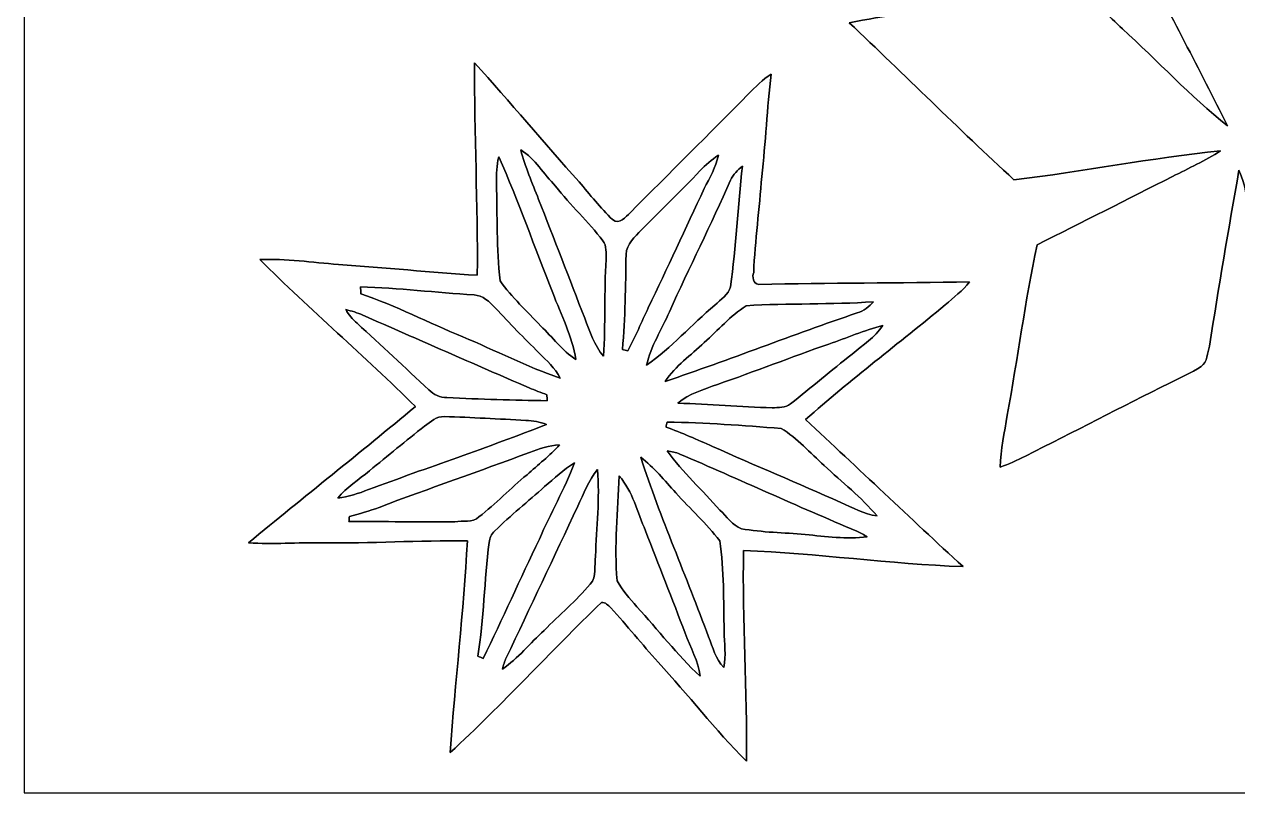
# Model space of a CAD drawing. Header units: centimetres. Extents: x -16.8 to 16.8, y -16.7 to 16.7.
# Drawn here: x -16.77 to 5.5, y -16.67 to -2.57 of the extents above; entities that cross this region are included whole.
import ezdxf

# ---------------------------------------------------------------- set-up
doc = ezdxf.new("R2010")
doc.units = ezdxf.units.CM
doc.header["$MEASUREMENT"] = 0
doc.layers.add('Layer 1', color=7, linetype='Continuous')

msp = doc.modelspace()

# ---------------------------------------------------------------- linework, layer by layer
at = {"layer": 'Layer 1', "color": 7}
for points, knots in [([(-16.77458, 16.66875), (-16.77458, 16.66875), (16.77458, 16.66875), (16.77458, 16.66875), (16.77458, 16.66875), (16.77458, 16.66875), (16.77458, -16.66875), (16.77458, -16.66875), (16.77458, -16.66875), (16.77458, -16.66875), (-16.77458, -16.66875), (-16.77458, -16.66875), (-16.77458, -16.66875), (-16.77458, -16.66875), (-16.77458, 16.66875), (-16.77458, 16.66875), (-16.77458, 16.66875), (-16.77458, 16.66875), (-16.77458, 16.66875), (-16.77458, 16.66875)], [0, 0, 0, 0, 0.16666667, 0.16666667, 0.16666667, 0.16666667, 0.33333333, 0.33333333, 0.33333333, 0.33333333, 0.5, 0.5, 0.5, 0.5, 0.66666667, 0.66666667, 0.66666667, 0.66666667, 1, 1, 1, 1]), ([(5.46417, 2.47791), (5.09693, 1.63266), (4.62209, 0.83855), (4.2231, 0.00811), (4.2231, 0.00811), (4.04918, -0.34431), (3.84104, -0.68016), (3.69076, -1.04387), (3.69076, -1.04387), (3.64878, -1.14335), (3.68265, -1.25906), (3.72569, -1.35326), (3.72569, -1.35326), (4.25662, -2.37772), (4.79425, -3.39937), (5.3146, -4.42948), (5.3146, -4.42948), (4.6228, -3.89043), (4.0319, -3.23674), (3.38173, -2.65007), (3.38173, -2.65007), (3.12914, -2.42111), (2.90407, -2.16041), (2.63278, -1.95263), (2.63278, -1.95263), (2.52589, -1.86161), (2.3749, -1.91382), (2.25425, -1.93181), (2.25425, -1.93181), (0.96238, -2.15336), (-0.34325, -2.29376), (-1.63054, -2.53965), (-1.63054, -2.53965), (-0.61948, -3.49709), (0.3683, -4.47887), (1.39241, -5.42219), (1.39241, -5.42219), (2.6603, -5.2772), (3.91336, -5.01579), (5.18336, -4.89268), (5.18336, -4.89268), (4.90467, -5.07436), (4.59987, -5.20806), (4.30495, -5.35975), (4.30495, -5.35975), (3.47627, -5.78026), (2.64619, -6.19795), (1.8161, -6.61599), (1.8161, -6.61599), (1.59738, -7.64999), (1.46085, -8.69915), (1.26965, -9.73808), (1.26965, -9.73808), (1.22096, -10.05628), (1.14406, -10.37167), (1.13912, -10.69481), (1.13912, -10.69481), (1.29928, -10.63943), (1.45203, -10.56675), (1.60338, -10.49126), (1.60338, -10.49126), (2.48744, -10.04993), (3.36162, -9.58921), (4.24744, -9.15106), (4.24744, -9.15106), (4.44288, -9.05369), (4.64538, -8.96937), (4.82812, -8.84873), (4.82812, -8.84873), (4.9463, -8.76547), (4.94242, -8.59614), (4.98052, -8.47337), (4.98052, -8.47337), (5.15267, -7.39669), (5.32977, -6.32037), (5.52238, -5.24722), (5.52238, -5.24722), (5.65044, -5.51251), (5.66632, -5.81342), (5.72276, -6.09847), (5.72276, -6.09847), (5.842, -6.86082), (5.99581, -7.61718), (6.11293, -8.37988), (6.11293, -8.37988), (6.16021, -8.52417), (6.11893, -8.73619), (6.2671, -8.83038), (6.2671, -8.83038), (6.49534, -8.97396), (6.74582, -9.07838), (6.98429, -9.20432), (6.98429, -9.20432), (7.98266, -9.69363), (8.96761, -10.21151), (9.97162, -10.68846), (9.97162, -10.68846), (9.94974, -10.36779), (9.8873, -10.0524), (9.83686, -9.73561), (9.83686, -9.73561), (9.65129, -8.73725), (9.49254, -7.73395), (9.3091, -6.73523), (9.3091, -6.73523), (9.30169, -6.62376), (9.20538, -6.55955), (9.11578, -6.51298), (9.11578, -6.51298), (8.33402, -6.11505), (7.54168, -5.73722), (6.76169, -5.33576), (6.76169, -5.33576), (6.4897, -5.19712), (6.20219, -5.08106), (5.95877, -4.89303), (5.95877, -4.89303), (7.20937, -5.05531), (8.45256, -5.27262), (9.70562, -5.41584), (9.70562, -5.41584), (10.68776, -4.42595), (11.74186, -3.50873), (12.70811, -2.50261), (12.70811, -2.50261), (12.26644, -2.39818), (11.81312, -2.35797), (11.36579, -2.28671), (11.36579, -2.28671), (10.4715, -2.16006), (9.57827, -2.02706), (8.68362, -1.905), (8.68362, -1.905), (8.50371, -1.84679), (8.376, -1.98014), (8.26276, -2.0888), (8.26276, -2.0888), (8.05039, -2.29976), (7.84366, -2.51636), (7.62247, -2.71815), (7.62247, -2.71815), (7.00581, -3.28471), (6.42832, -3.89431), (5.79543, -4.44253), (5.79543, -4.44253), (5.85294, -4.27814), (5.93937, -4.12679), (6.01733, -3.97157), (6.01733, -3.97157), (6.47524, -3.08716), (6.92573, -2.19886), (7.38893, -1.31727), (7.38893, -1.31727), (7.42033, -1.24354), (7.47712, -1.15782), (7.42033, -1.07915), (7.42033, -1.07915), (7.29474, -0.77964), (7.12964, -0.49953), (6.98359, -0.21061), (6.98359, -0.21061), (6.5024, 0.68792), (6.06002, 1.6069), (5.56366, 2.49661), (5.56366, 2.49661), (5.53861, 2.49202), (5.48887, 2.4825), (5.46417, 2.47791), (5.46417, 2.47791), (5.46417, 2.47791), (5.46417, 2.47791), (5.46417, 2.47791)], [0, 0, 0, 0, 0.02272727, 0.02272727, 0.02272727, 0.02272727, 0.04545455, 0.04545455, 0.04545455, 0.04545455, 0.06818182, 0.06818182, 0.06818182, 0.06818182, 0.09090909, 0.09090909, 0.09090909, 0.09090909, 0.11363636, 0.11363636, 0.11363636, 0.11363636, 0.13636364, 0.13636364, 0.13636364, 0.13636364, 0.15909091, 0.15909091, 0.15909091, 0.15909091, 0.18181818, 0.18181818, 0.18181818, 0.18181818, 0.20454545, 0.20454545, 0.20454545, 0.20454545, 0.22727273, 0.22727273, 0.22727273, 0.22727273, 0.25, 0.25, 0.25, 0.25, 0.27272727, 0.27272727, 0.27272727, 0.27272727, 0.29545455, 0.29545455, 0.29545455, 0.29545455, 0.31818182, 0.31818182, 0.31818182, 0.31818182, 0.34090909, 0.34090909, 0.34090909, 0.34090909, 0.36363636, 0.36363636, 0.36363636, 0.36363636, 0.38636364, 0.38636364, 0.38636364, 0.38636364, 0.40909091, 0.40909091, 0.40909091, 0.40909091, 0.43181818, 0.43181818, 0.43181818, 0.43181818, 0.45454545, 0.45454545, 0.45454545, 0.45454545, 0.47727273, 0.47727273, 0.47727273, 0.47727273, 0.5, 0.5, 0.5, 0.5, 0.52272727, 0.52272727, 0.52272727, 0.52272727, 0.54545455, 0.54545455, 0.54545455, 0.54545455, 0.56818182, 0.56818182, 0.56818182, 0.56818182, 0.59090909, 0.59090909, 0.59090909, 0.59090909, 0.61363636, 0.61363636, 0.61363636, 0.61363636, 0.63636364, 0.63636364, 0.63636364, 0.63636364, 0.65909091, 0.65909091, 0.65909091, 0.65909091, 0.68181818, 0.68181818, 0.68181818, 0.68181818, 0.70454545, 0.70454545, 0.70454545, 0.70454545, 0.72727273, 0.72727273, 0.72727273, 0.72727273, 0.75, 0.75, 0.75, 0.75, 0.77272727, 0.77272727, 0.77272727, 0.77272727, 0.79545455, 0.79545455, 0.79545455, 0.79545455, 0.81818182, 0.81818182, 0.81818182, 0.81818182, 0.84090909, 0.84090909, 0.84090909, 0.84090909, 0.86363636, 0.86363636, 0.86363636, 0.86363636, 0.88636364, 0.88636364, 0.88636364, 0.88636364, 0.90909091, 0.90909091, 0.90909091, 0.90909091, 0.93181818, 0.93181818, 0.93181818, 0.93181818, 0.95454545, 0.95454545, 0.95454545, 0.95454545, 1, 1, 1, 1]), ([(-8.50794, -3.27731), (-8.51888, -4.57588), (-8.44515, -5.87446), (-8.45926, -7.17338), (-8.45926, -7.17338), (-9.31016, -7.12435), (-10.15753, -7.0291), (-11.00808, -6.97724), (-11.00808, -6.97724), (-11.48891, -6.93561), (-11.97046, -6.87035), (-12.45341, -6.88375), (-12.45341, -6.88375), (-11.52349, -7.80662), (-10.52689, -8.65999), (-9.59556, -9.58144), (-9.59556, -9.58144), (-10.60521, -10.42776), (-11.64131, -11.24268), (-12.65802, -12.08052), (-12.65802, -12.08052), (-12.20823, -12.11827), (-11.75703, -12.07206), (-11.30653, -12.0837), (-11.30653, -12.0837), (-10.41753, -12.09816), (-9.52994, -12.03537), (-8.64094, -12.04736), (-8.64094, -12.04736), (-8.70514, -13.34452), (-8.86848, -14.63675), (-8.95562, -15.93321), (-8.95562, -15.93321), (-8.00065, -15.04774), (-7.12011, -14.08395), (-6.18173, -13.18119), (-6.18173, -13.18119), (-6.1087, -13.16743), (-6.05719, -13.23093), (-6.01028, -13.27573), (-6.01028, -13.27573), (-5.71147, -13.6017), (-5.43243, -13.94531), (-5.1375, -14.2748), (-5.1375, -14.2748), (-4.58964, -14.8717), (-4.09293, -15.51446), (-3.51861, -16.08737), (-3.51861, -16.08737), (-3.49779, -14.80009), (-3.60151, -13.51386), (-3.57011, -12.22693), (-3.57011, -12.22693), (-2.22462, -12.2749), (-0.88653, -12.46964), (0.45791, -12.52008), (0.45791, -12.52008), (-0.51294, -11.62791), (-1.46685, -10.71739), (-2.43417, -9.82133), (-2.43417, -9.82133), (-1.60338, -9.09002), (-0.72073, -8.42151), (0.13159, -7.71631), (0.13159, -7.71631), (0.28293, -7.57978), (0.44979, -7.45737), (0.5775, -7.29686), (0.5775, -7.29686), (-0.71367, -7.31555), (-2.00589, -7.31555), (-3.29706, -7.34025), (-3.29706, -7.34025), (-3.39196, -7.33813), (-3.41877, -7.1882), (-3.3849, -7.12505), (-3.3849, -7.12505), (-3.36197, -6.53486), (-3.27836, -5.9496), (-3.23779, -5.36081), (-3.23779, -5.36081), (-3.16618, -4.73569), (-3.14043, -4.10669), (-3.06317, -3.48262), (-3.06317, -3.48262), (-3.22298, -3.58246), (-3.3528, -3.72039), (-3.48544, -3.85233), (-3.48544, -3.85233), (-4.20546, -4.5787), (-4.93113, -5.29978), (-5.65185, -6.02544), (-5.65185, -6.02544), (-5.74111, -6.09882), (-5.84094, -6.25616), (-5.9757, -6.15103), (-5.9757, -6.15103), (-6.20289, -5.94254), (-6.38598, -5.69101), (-6.58989, -5.46065), (-6.58989, -5.46065), (-7.23618, -4.73886), (-7.85742, -3.99486), (-8.50794, -3.27731)], [0, 0, 0, 0, 0.03703704, 0.03703704, 0.03703704, 0.03703704, 0.07407407, 0.07407407, 0.07407407, 0.07407407, 0.11111111, 0.11111111, 0.11111111, 0.11111111, 0.14814815, 0.14814815, 0.14814815, 0.14814815, 0.18518519, 0.18518519, 0.18518519, 0.18518519, 0.22222222, 0.22222222, 0.22222222, 0.22222222, 0.25925926, 0.25925926, 0.25925926, 0.25925926, 0.2962963, 0.2962963, 0.2962963, 0.2962963, 0.33333333, 0.33333333, 0.33333333, 0.33333333, 0.37037037, 0.37037037, 0.37037037, 0.37037037, 0.40740741, 0.40740741, 0.40740741, 0.40740741, 0.44444444, 0.44444444, 0.44444444, 0.44444444, 0.48148148, 0.48148148, 0.48148148, 0.48148148, 0.51851852, 0.51851852, 0.51851852, 0.51851852, 0.55555556, 0.55555556, 0.55555556, 0.55555556, 0.59259259, 0.59259259, 0.59259259, 0.59259259, 0.62962963, 0.62962963, 0.62962963, 0.62962963, 0.66666667, 0.66666667, 0.66666667, 0.66666667, 0.7037037, 0.7037037, 0.7037037, 0.7037037, 0.74074074, 0.74074074, 0.74074074, 0.74074074, 0.77777778, 0.77777778, 0.77777778, 0.77777778, 0.81481481, 0.81481481, 0.81481481, 0.81481481, 0.85185185, 0.85185185, 0.85185185, 0.85185185, 0.88888889, 0.88888889, 0.88888889, 0.88888889, 0.92592593, 0.92592593, 0.92592593, 0.92592593, 1, 1, 1, 1]), ([(-7.66022, -4.87327), (-7.39634, -5.04014), (-7.233, -5.31742), (-7.02239, -5.54108), (-7.02239, -5.54108), (-6.74441, -5.88469), (-6.4262, -6.19372), (-6.15174, -6.53979), (-6.15174, -6.53979), (-6.0773, -6.63716), (-6.10023, -6.76804), (-6.09529, -6.88446), (-6.09529, -6.88446), (-6.13057, -7.47571), (-6.10517, -8.06909), (-6.13974, -8.66034), (-6.13974, -8.66034), (-6.31437, -8.46208), (-6.39233, -8.20455), (-6.48723, -7.9629), (-6.48723, -7.9629), (-6.76875, -7.23512), (-7.04638, -6.50593), (-7.33496, -5.78097), (-7.33496, -5.78097), (-7.44961, -5.48076), (-7.57943, -5.18478), (-7.66022, -4.87327)], [0, 0, 0, 0, 0.125, 0.125, 0.125, 0.125, 0.25, 0.25, 0.25, 0.25, 0.375, 0.375, 0.375, 0.375, 0.5, 0.5, 0.5, 0.5, 0.625, 0.625, 0.625, 0.625, 0.75, 0.75, 0.75, 0.75, 1, 1, 1, 1]), ([(-8.06521, -5.00062), (-7.69726, -5.81766), (-7.40763, -6.66785), (-7.07319, -7.499), (-7.07319, -7.499), (-6.92115, -7.90187), (-6.71689, -8.29134), (-6.64986, -8.72067), (-6.64986, -8.72067), (-6.89822, -8.55416), (-7.07884, -8.30897), (-7.29368, -8.10507), (-7.29368, -8.10507), (-7.54486, -7.83061), (-7.82814, -7.58049), (-8.04192, -7.27569), (-8.04192, -7.27569), (-8.09978, -6.68055), (-8.09696, -6.08154), (-8.10507, -5.48464), (-8.10507, -5.48464), (-8.10578, -5.32236), (-8.10754, -5.15832), (-8.06521, -5.00062)], [0, 0, 0, 0, 0.14285714, 0.14285714, 0.14285714, 0.14285714, 0.28571429, 0.28571429, 0.28571429, 0.28571429, 0.42857143, 0.42857143, 0.42857143, 0.42857143, 0.57142857, 0.57142857, 0.57142857, 0.57142857, 0.71428571, 0.71428571, 0.71428571, 0.71428571, 1, 1, 1, 1]), ([(-4.37233, -5.25815), (-4.27214, -5.14809), (-4.15784, -5.05143), (-4.03119, -4.97276), (-4.03119, -4.97276), (-4.08164, -5.19112), (-4.19171, -5.38692), (-4.29366, -5.58412), (-4.29366, -5.58412), (-4.63621, -6.3119), (-4.96888, -7.04462), (-5.31954, -7.76852), (-5.31954, -7.76852), (-5.45006, -8.02993), (-5.55061, -8.3058), (-5.69736, -8.55909), (-5.69736, -8.55909), (-5.7217, -8.5531), (-5.77074, -8.54075), (-5.79508, -8.53475), (-5.79508, -8.53475), (-5.74181, -7.95443), (-5.73828, -7.37235), (-5.72735, -6.79062), (-5.72735, -6.79062), (-5.71959, -6.60083), (-5.56542, -6.46712), (-5.44442, -6.33871), (-5.44442, -6.33871), (-5.08494, -5.98064), (-4.7184, -5.62928), (-4.37233, -5.25815)], [0, 0, 0, 0, 0.11111111, 0.11111111, 0.11111111, 0.11111111, 0.22222222, 0.22222222, 0.22222222, 0.22222222, 0.33333333, 0.33333333, 0.33333333, 0.33333333, 0.44444444, 0.44444444, 0.44444444, 0.44444444, 0.55555556, 0.55555556, 0.55555556, 0.55555556, 0.66666667, 0.66666667, 0.66666667, 0.66666667, 0.77777778, 0.77777778, 0.77777778, 0.77777778, 1, 1, 1, 1]), ([(-3.81106, -5.42819), (-3.76202, -5.32447), (-3.67806, -5.24369), (-3.59163, -5.17066), (-3.59163, -5.17066), (-3.67594, -5.90726), (-3.70769, -6.64951), (-3.81035, -7.38399), (-3.81035, -7.38399), (-3.84775, -7.53428), (-3.99662, -7.61718), (-4.09751, -7.72125), (-4.09751, -7.72125), (-4.52438, -8.07967), (-4.8962, -8.50371), (-5.3534, -8.82509), (-5.3534, -8.82509), (-5.27085, -8.47584), (-5.07612, -8.16822), (-4.93148, -7.84366), (-4.93148, -7.84366), (-4.56918, -7.03333), (-4.16454, -6.2424), (-3.81106, -5.42819)], [0, 0, 0, 0, 0.14285714, 0.14285714, 0.14285714, 0.14285714, 0.28571429, 0.28571429, 0.28571429, 0.28571429, 0.42857143, 0.42857143, 0.42857143, 0.42857143, 0.57142857, 0.57142857, 0.57142857, 0.57142857, 0.71428571, 0.71428571, 0.71428571, 0.71428571, 1, 1, 1, 1]), ([(-10.60344, -7.38576), (-9.90635, -7.40445), (-9.21385, -7.49229), (-8.51817, -7.53463), (-8.51817, -7.53463), (-8.35484, -7.54133), (-8.23383, -7.6641), (-8.12729, -7.77452), (-8.12729, -7.77452), (-7.868, -8.05568), (-7.59989, -8.32873), (-7.32684, -8.59684), (-7.32684, -8.59684), (-7.18679, -8.74077), (-7.02945, -8.87624), (-6.93949, -9.06004), (-6.93949, -9.06004), (-7.55333, -8.85437), (-8.12906, -8.55027), (-8.72631, -8.30263), (-8.72631, -8.30263), (-9.35179, -8.04616), (-9.95574, -7.73465), (-10.59462, -7.51311), (-10.59462, -7.51311), (-10.59744, -7.47042), (-10.60062, -7.42774), (-10.60344, -7.38576)], [0, 0, 0, 0, 0.125, 0.125, 0.125, 0.125, 0.25, 0.25, 0.25, 0.25, 0.375, 0.375, 0.375, 0.375, 0.5, 0.5, 0.5, 0.5, 0.625, 0.625, 0.625, 0.625, 0.75, 0.75, 0.75, 0.75, 1, 1, 1, 1]), ([(-3.52601, -7.73218), (-2.74708, -7.68456), (-1.96427, -7.71596), (-1.18463, -7.65951), (-1.18463, -7.65951), (-1.26718, -7.74982), (-1.36454, -7.83061), (-1.48449, -7.86483), (-1.48449, -7.86483), (-2.66841, -8.26029), (-3.82693, -8.72913), (-5.01121, -9.12107), (-5.01121, -9.12107), (-4.82141, -8.83779), (-4.53531, -8.64129), (-4.29401, -8.40634), (-4.29401, -8.40634), (-4.03789, -8.18162), (-3.81141, -7.92092), (-3.52601, -7.73218)], [0, 0, 0, 0, 0.16666667, 0.16666667, 0.16666667, 0.16666667, 0.33333333, 0.33333333, 0.33333333, 0.33333333, 0.5, 0.5, 0.5, 0.5, 0.66666667, 0.66666667, 0.66666667, 0.66666667, 1, 1, 1, 1]), ([(-10.87332, -7.80486), (-10.76537, -7.82849), (-10.65953, -7.8613), (-10.55864, -7.90681), (-10.55864, -7.90681), (-9.54334, -8.35307), (-8.52699, -8.79722), (-7.50958, -9.2396), (-7.50958, -9.2396), (-7.40128, -9.28441), (-7.29051, -9.32462), (-7.18044, -9.36625), (-7.18044, -9.36625), (-7.17973, -9.39341), (-7.17868, -9.44809), (-7.17797, -9.47561), (-7.17797, -9.47561), (-7.7911, -9.4682), (-8.40423, -9.44633), (-9.01665, -9.41846), (-9.01665, -9.41846), (-9.14188, -9.41846), (-9.2583, -9.36272), (-9.3472, -9.277), (-9.3472, -9.277), (-9.78711, -8.86989), (-10.21927, -8.45432), (-10.66659, -8.05568), (-10.66659, -8.05568), (-10.74879, -7.98371), (-10.81581, -7.89728), (-10.87332, -7.80486)], [0, 0, 0, 0, 0.11111111, 0.11111111, 0.11111111, 0.11111111, 0.22222222, 0.22222222, 0.22222222, 0.22222222, 0.33333333, 0.33333333, 0.33333333, 0.33333333, 0.44444444, 0.44444444, 0.44444444, 0.44444444, 0.55555556, 0.55555556, 0.55555556, 0.55555556, 0.66666667, 0.66666667, 0.66666667, 0.66666667, 0.77777778, 0.77777778, 0.77777778, 0.77777778, 1, 1, 1, 1]), ([(-2.00519, -8.43668), (-1.67569, -8.32485), (-1.35643, -8.18056), (-1.01706, -8.09837), (-1.01706, -8.09837), (-1.16276, -8.31109), (-1.38254, -8.45432), (-1.57656, -8.61871), (-1.57656, -8.61871), (-1.95933, -8.91716), (-2.32833, -9.2329), (-2.70898, -9.53382), (-2.70898, -9.53382), (-2.80317, -9.61108), (-2.93088, -9.60049), (-3.04588, -9.60508), (-3.04588, -9.60508), (-3.62303, -9.58991), (-4.19841, -9.53558), (-4.77591, -9.52041), (-4.77591, -9.52041), (-4.57235, -9.34014), (-4.2993, -9.27206), (-4.05201, -9.1754), (-4.05201, -9.1754), (-3.36515, -8.94256), (-2.69134, -8.67269), (-2.00519, -8.43668)], [0, 0, 0, 0, 0.125, 0.125, 0.125, 0.125, 0.25, 0.25, 0.25, 0.25, 0.375, 0.375, 0.375, 0.375, 0.5, 0.5, 0.5, 0.5, 0.625, 0.625, 0.625, 0.625, 0.75, 0.75, 0.75, 0.75, 1, 1, 1, 1]), ([(-9.42587, -9.94163), (-9.31545, -9.8679), (-9.20538, -9.75783), (-9.06216, -9.7663), (-9.06216, -9.7663), (-8.56368, -9.78323), (-8.06556, -9.80863), (-7.56744, -9.83721), (-7.56744, -9.83721), (-7.43726, -9.83897), (-7.3085, -9.86684), (-7.18608, -9.91059), (-7.18608, -9.91059), (-8.26523, -10.33533), (-9.36801, -10.70081), (-10.45528, -11.10615), (-10.45528, -11.10615), (-10.63872, -11.17529), (-10.82428, -11.24162), (-11.02043, -11.26384), (-11.02043, -11.26384), (-10.85497, -11.06593), (-10.63696, -10.92341), (-10.43869, -10.76149), (-10.43869, -10.76149), (-10.10214, -10.48702), (-9.76736, -10.21009), (-9.42587, -9.94163)], [0, 0, 0, 0, 0.125, 0.125, 0.125, 0.125, 0.25, 0.25, 0.25, 0.25, 0.375, 0.375, 0.375, 0.375, 0.5, 0.5, 0.5, 0.5, 0.625, 0.625, 0.625, 0.625, 0.75, 0.75, 0.75, 0.75, 1, 1, 1, 1]), ([(-4.97487, -9.86825), (-4.27602, -9.8746), (-3.57823, -9.93387), (-2.88149, -9.98291), (-2.88149, -9.98291), (-2.58339, -10.16564), (-2.35232, -10.43481), (-2.09021, -10.66271), (-2.09021, -10.66271), (-1.76812, -10.97245), (-1.40899, -11.2455), (-1.12113, -11.58981), (-1.12113, -11.58981), (-1.35961, -11.55559), (-1.56951, -11.43706), (-1.78611, -11.34181), (-1.78611, -11.34181), (-2.56928, -10.99608), (-3.35774, -10.66236), (-4.13985, -10.31416), (-4.13985, -10.31416), (-4.42278, -10.19246), (-4.70288, -10.06299), (-4.99357, -9.96033), (-4.99357, -9.96033), (-4.98898, -9.9374), (-4.97946, -9.89118), (-4.97487, -9.86825)], [0, 0, 0, 0, 0.125, 0.125, 0.125, 0.125, 0.25, 0.25, 0.25, 0.25, 0.375, 0.375, 0.375, 0.375, 0.5, 0.5, 0.5, 0.5, 0.625, 0.625, 0.625, 0.625, 0.75, 0.75, 0.75, 0.75, 1, 1, 1, 1]), ([(-7.50147, -10.42353), (-7.32402, -10.35403), (-7.13952, -10.30429), (-6.94972, -10.28241), (-6.94972, -10.28241), (-7.12682, -10.48808), (-7.3466, -10.65071), (-7.54556, -10.83381), (-7.54556, -10.83381), (-7.84648, -11.08393), (-8.12024, -11.36579), (-8.42786, -11.60815), (-8.42786, -11.60815), (-8.54393, -11.72774), (-8.72596, -11.67095), (-8.8713, -11.69564), (-8.8713, -11.69564), (-9.519, -11.7027), (-10.16706, -11.69141), (-10.81476, -11.69282), (-10.81476, -11.69282), (-10.81299, -11.66954), (-10.80911, -11.62367), (-10.80735, -11.60039), (-10.80735, -11.60039), (-10.6232, -11.55136), (-10.4394, -11.50091), (-10.2616, -11.43212), (-10.2616, -11.43212), (-9.34614, -11.08357), (-8.41657, -10.77277), (-7.50147, -10.42353)], [0, 0, 0, 0, 0.11111111, 0.11111111, 0.11111111, 0.11111111, 0.22222222, 0.22222222, 0.22222222, 0.22222222, 0.33333333, 0.33333333, 0.33333333, 0.33333333, 0.44444444, 0.44444444, 0.44444444, 0.44444444, 0.55555556, 0.55555556, 0.55555556, 0.55555556, 0.66666667, 0.66666667, 0.66666667, 0.66666667, 0.77777778, 0.77777778, 0.77777778, 0.77777778, 1, 1, 1, 1]), ([(-4.9717, -10.39707), (-4.89303, -10.40906), (-4.81365, -10.42353), (-4.73922, -10.45422), (-4.73922, -10.45422), (-3.65513, -10.91988), (-2.58304, -11.41342), (-1.49437, -11.8678), (-1.49437, -11.8678), (-1.42699, -11.89849), (-1.36278, -11.93588), (-1.29928, -11.97504), (-1.29928, -11.97504), (-1.68063, -12.0202), (-2.06128, -11.96728), (-2.44052, -11.9313), (-2.44052, -11.9313), (-2.83069, -11.8939), (-3.22509, -11.89426), (-3.61139, -11.8237), (-3.61139, -11.8237), (-3.77684, -11.76161), (-3.88303, -11.60321), (-4.00438, -11.48256), (-4.00438, -11.48256), (-4.32576, -11.12026), (-4.68806, -10.79112), (-4.9717, -10.39707)], [0, 0, 0, 0, 0.125, 0.125, 0.125, 0.125, 0.25, 0.25, 0.25, 0.25, 0.375, 0.375, 0.375, 0.375, 0.5, 0.5, 0.5, 0.5, 0.625, 0.625, 0.625, 0.625, 0.75, 0.75, 0.75, 0.75, 1, 1, 1, 1]), ([(-7.22242, -11.05147), (-7.04568, -10.90119), (-6.8774, -10.7375), (-6.67703, -10.61791), (-6.67703, -10.61791), (-6.85377, -11.0998), (-7.11941, -11.54359), (-7.31908, -12.01596), (-7.31908, -12.01596), (-7.66833, -12.74269), (-7.99641, -13.47929), (-8.35025, -14.20389), (-8.35025, -14.20389), (-8.38412, -14.18978), (-8.41798, -14.17637), (-8.45185, -14.16332), (-8.45185, -14.16332), (-8.33191, -13.47364), (-8.33508, -12.77126), (-8.24018, -12.07876), (-8.24018, -12.07876), (-8.23101, -11.99903), (-8.20103, -11.91754), (-8.13717, -11.86568), (-8.13717, -11.86568), (-7.84684, -11.57817), (-7.52651, -11.32381), (-7.22242, -11.05147)], [0, 0, 0, 0, 0.125, 0.125, 0.125, 0.125, 0.25, 0.25, 0.25, 0.25, 0.375, 0.375, 0.375, 0.375, 0.5, 0.5, 0.5, 0.5, 0.625, 0.625, 0.625, 0.625, 0.75, 0.75, 0.75, 0.75, 1, 1, 1, 1]), ([(-5.45994, -10.51384), (-5.21406, -10.69904), (-5.02214, -10.9407), (-4.81471, -11.16542), (-4.81471, -11.16542), (-4.55083, -11.46246), (-4.25274, -11.73162), (-4.00756, -12.04454), (-4.00756, -12.04454), (-3.92324, -12.59099), (-3.94441, -13.15226), (-3.92571, -13.70577), (-3.92571, -13.70577), (-3.93241, -13.92661), (-3.88303, -14.15239), (-3.93629, -14.3704), (-3.93629, -14.3704), (-4.0834, -14.21589), (-4.13914, -14.00316), (-4.21428, -13.81019), (-4.21428, -13.81019), (-4.61574, -12.70635), (-5.09693, -11.63073), (-5.45994, -10.51384)], [0, 0, 0, 0, 0.14285714, 0.14285714, 0.14285714, 0.14285714, 0.28571429, 0.28571429, 0.28571429, 0.28571429, 0.42857143, 0.42857143, 0.42857143, 0.42857143, 0.57142857, 0.57142857, 0.57142857, 0.57142857, 0.71428571, 0.71428571, 0.71428571, 0.71428571, 1, 1, 1, 1]), ([(-6.61564, -11.4113), (-6.50699, -11.182), (-6.41526, -10.93964), (-6.25334, -10.74067), (-6.25334, -10.74067), (-6.20748, -11.2709), (-6.27027, -11.80006), (-6.28862, -12.32994), (-6.28862, -12.32994), (-6.31649, -12.49715), (-6.26004, -12.70282), (-6.38457, -12.84323), (-6.38457, -12.84323), (-6.64386, -13.14662), (-6.95113, -13.40485), (-7.23053, -13.68919), (-7.23053, -13.68919), (-7.48912, -13.92379), (-7.70573, -14.20495), (-7.99853, -14.40004), (-7.99853, -14.40004), (-7.97842, -14.32983), (-7.95831, -14.26034), (-7.92868, -14.19401), (-7.92868, -14.19401), (-7.48736, -13.26832), (-7.04956, -12.34087), (-6.61564, -11.4113)], [0, 0, 0, 0, 0.125, 0.125, 0.125, 0.125, 0.25, 0.25, 0.25, 0.25, 0.375, 0.375, 0.375, 0.375, 0.5, 0.5, 0.5, 0.5, 0.625, 0.625, 0.625, 0.625, 0.75, 0.75, 0.75, 0.75, 1, 1, 1, 1]), ([(-5.85223, -10.85638), (-5.60881, -11.14672), (-5.51251, -11.5189), (-5.37245, -11.86215), (-5.37245, -11.86215), (-5.12868, -12.48904), (-4.8835, -13.11522), (-4.64079, -13.74246), (-4.64079, -13.74246), (-4.54801, -14.00316), (-4.39984, -14.25152), (-4.3688, -14.53127), (-4.3688, -14.53127), (-4.79037, -14.13827), (-5.14174, -13.67966), (-5.53014, -13.25562), (-5.53014, -13.25562), (-5.66208, -13.10569), (-5.79508, -12.954), (-5.89421, -12.77937), (-5.89421, -12.77937), (-5.94395, -12.13873), (-5.8868, -11.49632), (-5.85223, -10.85638)], [0, 0, 0, 0, 0.14285714, 0.14285714, 0.14285714, 0.14285714, 0.28571429, 0.28571429, 0.28571429, 0.28571429, 0.42857143, 0.42857143, 0.42857143, 0.42857143, 0.57142857, 0.57142857, 0.57142857, 0.57142857, 0.71428571, 0.71428571, 0.71428571, 0.71428571, 1, 1, 1, 1])]:
    msp.add_open_spline(points, degree=3, knots=knots, dxfattribs=at)
at = {"layer": 'Layer 1', "color": 251}
for points, knots in [([(5.46417, 2.47791), (5.48887, 2.4825), (5.53861, 2.49202), (5.56366, 2.49661), (5.56366, 2.49661), (6.06002, 1.6069), (6.5024, 0.68792), (6.98359, -0.21061), (6.98359, -0.21061), (7.12964, -0.49953), (7.29474, -0.77964), (7.42033, -1.07915), (7.42033, -1.07915), (7.47712, -1.15782), (7.42033, -1.24354), (7.38893, -1.31727), (7.38893, -1.31727), (6.92573, -2.19886), (6.47524, -3.08716), (6.01733, -3.97157), (6.01733, -3.97157), (5.93937, -4.12679), (5.85294, -4.27814), (5.79543, -4.44253), (5.79543, -4.44253), (6.42832, -3.89431), (7.00581, -3.28471), (7.62247, -2.71815), (7.62247, -2.71815), (7.84366, -2.51636), (8.05039, -2.29976), (8.26276, -2.0888), (8.26276, -2.0888), (8.376, -1.98014), (8.50371, -1.84679), (8.68362, -1.905), (8.68362, -1.905), (9.57827, -2.02706), (10.4715, -2.16006), (11.36579, -2.28671), (11.36579, -2.28671), (11.81312, -2.35797), (12.26644, -2.39818), (12.70811, -2.50261), (12.70811, -2.50261), (11.74186, -3.50873), (10.68776, -4.42595), (9.70562, -5.41584), (9.70562, -5.41584), (8.45256, -5.27262), (7.20937, -5.05531), (5.95877, -4.89303), (5.95877, -4.89303), (6.20219, -5.08106), (6.4897, -5.19712), (6.76169, -5.33576), (6.76169, -5.33576), (7.54168, -5.73722), (8.33402, -6.11505), (9.11578, -6.51298), (9.11578, -6.51298), (9.20538, -6.55955), (9.30169, -6.62376), (9.3091, -6.73523), (9.3091, -6.73523), (9.49254, -7.73395), (9.65129, -8.73725), (9.83686, -9.73561), (9.83686, -9.73561), (9.8873, -10.0524), (9.94974, -10.36779), (9.97162, -10.68846), (9.97162, -10.68846), (8.96761, -10.21151), (7.98266, -9.69363), (6.98429, -9.20432), (6.98429, -9.20432), (6.74582, -9.07838), (6.49534, -8.97396), (6.2671, -8.83038), (6.2671, -8.83038), (6.11893, -8.73619), (6.16021, -8.52417), (6.11293, -8.37988), (6.11293, -8.37988), (5.99581, -7.61718), (5.842, -6.86082), (5.72276, -6.09847), (5.72276, -6.09847), (5.66632, -5.81342), (5.65044, -5.51251), (5.52238, -5.24722), (5.52238, -5.24722), (5.32977, -6.32037), (5.15267, -7.39669), (4.98052, -8.47337), (4.98052, -8.47337), (4.94242, -8.59614), (4.9463, -8.76547), (4.82812, -8.84873), (4.82812, -8.84873), (4.64538, -8.96937), (4.44288, -9.05369), (4.24744, -9.15106), (4.24744, -9.15106), (3.36162, -9.58921), (2.48744, -10.04993), (1.60338, -10.49126), (1.60338, -10.49126), (1.45203, -10.56675), (1.29928, -10.63943), (1.13912, -10.69481), (1.13912, -10.69481), (1.14406, -10.37167), (1.22096, -10.05628), (1.26965, -9.73808), (1.26965, -9.73808), (1.46085, -8.69915), (1.59738, -7.64999), (1.8161, -6.61599), (1.8161, -6.61599), (2.64619, -6.19795), (3.47627, -5.78026), (4.30495, -5.35975), (4.30495, -5.35975), (4.59987, -5.20806), (4.90467, -5.07436), (5.18336, -4.89268), (5.18336, -4.89268), (3.91336, -5.01579), (2.6603, -5.2772), (1.39241, -5.42219), (1.39241, -5.42219), (0.3683, -4.47887), (-0.61948, -3.49709), (-1.63054, -2.53965), (-1.63054, -2.53965), (-0.34325, -2.29376), (0.96238, -2.15336), (2.25425, -1.93181), (2.25425, -1.93181), (2.3749, -1.91382), (2.52589, -1.86161), (2.63278, -1.95263), (2.63278, -1.95263), (2.90407, -2.16041), (3.12914, -2.42111), (3.38173, -2.65007), (3.38173, -2.65007), (4.0319, -3.23674), (4.6228, -3.89043), (5.3146, -4.42948), (5.3146, -4.42948), (4.79425, -3.39937), (4.25662, -2.37772), (3.72569, -1.35326), (3.72569, -1.35326), (3.68265, -1.25906), (3.64878, -1.14335), (3.69076, -1.04387), (3.69076, -1.04387), (3.84104, -0.68016), (4.04918, -0.34431), (4.2231, 0.00811), (4.2231, 0.00811), (4.62209, 0.83855), (5.09693, 1.63266), (5.46417, 2.47791)], [0, 0, 0, 0, 0.02325581, 0.02325581, 0.02325581, 0.02325581, 0.04651163, 0.04651163, 0.04651163, 0.04651163, 0.06976744, 0.06976744, 0.06976744, 0.06976744, 0.09302326, 0.09302326, 0.09302326, 0.09302326, 0.11627907, 0.11627907, 0.11627907, 0.11627907, 0.13953488, 0.13953488, 0.13953488, 0.13953488, 0.1627907, 0.1627907, 0.1627907, 0.1627907, 0.18604651, 0.18604651, 0.18604651, 0.18604651, 0.20930233, 0.20930233, 0.20930233, 0.20930233, 0.23255814, 0.23255814, 0.23255814, 0.23255814, 0.25581395, 0.25581395, 0.25581395, 0.25581395, 0.27906977, 0.27906977, 0.27906977, 0.27906977, 0.30232558, 0.30232558, 0.30232558, 0.30232558, 0.3255814, 0.3255814, 0.3255814, 0.3255814, 0.34883721, 0.34883721, 0.34883721, 0.34883721, 0.37209302, 0.37209302, 0.37209302, 0.37209302, 0.39534884, 0.39534884, 0.39534884, 0.39534884, 0.41860465, 0.41860465, 0.41860465, 0.41860465, 0.44186047, 0.44186047, 0.44186047, 0.44186047, 0.46511628, 0.46511628, 0.46511628, 0.46511628, 0.48837209, 0.48837209, 0.48837209, 0.48837209, 0.51162791, 0.51162791, 0.51162791, 0.51162791, 0.53488372, 0.53488372, 0.53488372, 0.53488372, 0.55813953, 0.55813953, 0.55813953, 0.55813953, 0.58139535, 0.58139535, 0.58139535, 0.58139535, 0.60465116, 0.60465116, 0.60465116, 0.60465116, 0.62790698, 0.62790698, 0.62790698, 0.62790698, 0.65116279, 0.65116279, 0.65116279, 0.65116279, 0.6744186, 0.6744186, 0.6744186, 0.6744186, 0.69767442, 0.69767442, 0.69767442, 0.69767442, 0.72093023, 0.72093023, 0.72093023, 0.72093023, 0.74418605, 0.74418605, 0.74418605, 0.74418605, 0.76744186, 0.76744186, 0.76744186, 0.76744186, 0.79069767, 0.79069767, 0.79069767, 0.79069767, 0.81395349, 0.81395349, 0.81395349, 0.81395349, 0.8372093, 0.8372093, 0.8372093, 0.8372093, 0.86046512, 0.86046512, 0.86046512, 0.86046512, 0.88372093, 0.88372093, 0.88372093, 0.88372093, 0.90697674, 0.90697674, 0.90697674, 0.90697674, 0.93023256, 0.93023256, 0.93023256, 0.93023256, 0.95348837, 0.95348837, 0.95348837, 0.95348837, 1, 1, 1, 1]), ([(-8.50794, -3.27731), (-7.85742, -3.99486), (-7.23618, -4.73886), (-6.58989, -5.46065), (-6.58989, -5.46065), (-6.38598, -5.69101), (-6.20289, -5.94254), (-5.9757, -6.15103), (-5.9757, -6.15103), (-5.84094, -6.25616), (-5.74111, -6.09882), (-5.65185, -6.02544), (-5.65185, -6.02544), (-4.93113, -5.29978), (-4.20546, -4.5787), (-3.48544, -3.85233), (-3.48544, -3.85233), (-3.3528, -3.72039), (-3.22298, -3.58246), (-3.06317, -3.48262), (-3.06317, -3.48262), (-3.14043, -4.10669), (-3.16618, -4.73569), (-3.23779, -5.36081), (-3.23779, -5.36081), (-3.27836, -5.9496), (-3.36197, -6.53486), (-3.3849, -7.12505), (-3.3849, -7.12505), (-3.41877, -7.1882), (-3.39196, -7.33813), (-3.29706, -7.34025), (-3.29706, -7.34025), (-2.00589, -7.31555), (-0.71367, -7.31555), (0.5775, -7.29686), (0.5775, -7.29686), (0.44979, -7.45737), (0.28293, -7.57978), (0.13159, -7.71631), (0.13159, -7.71631), (-0.72073, -8.42151), (-1.60338, -9.09002), (-2.43417, -9.82133), (-2.43417, -9.82133), (-1.46685, -10.71739), (-0.51294, -11.62791), (0.45791, -12.52008), (0.45791, -12.52008), (-0.88653, -12.46964), (-2.22462, -12.2749), (-3.57011, -12.22693), (-3.57011, -12.22693), (-3.60151, -13.51386), (-3.49779, -14.80009), (-3.51861, -16.08737), (-3.51861, -16.08737), (-4.09293, -15.51446), (-4.58964, -14.8717), (-5.1375, -14.2748), (-5.1375, -14.2748), (-5.43243, -13.94531), (-5.71147, -13.6017), (-6.01028, -13.27573), (-6.01028, -13.27573), (-6.05719, -13.23093), (-6.1087, -13.16743), (-6.18173, -13.18119), (-6.18173, -13.18119), (-7.12011, -14.08395), (-8.00065, -15.04774), (-8.95562, -15.93321), (-8.95562, -15.93321), (-8.86848, -14.63675), (-8.70514, -13.34452), (-8.64094, -12.04736), (-8.64094, -12.04736), (-9.52994, -12.03537), (-10.41753, -12.09816), (-11.30653, -12.0837), (-11.30653, -12.0837), (-11.75703, -12.07206), (-12.20823, -12.11827), (-12.65802, -12.08052), (-12.65802, -12.08052), (-11.64131, -11.24268), (-10.60521, -10.42776), (-9.59556, -9.58144), (-9.59556, -9.58144), (-10.52689, -8.65999), (-11.52349, -7.80662), (-12.45341, -6.88375), (-12.45341, -6.88375), (-11.97046, -6.87035), (-11.48891, -6.93561), (-11.00808, -6.97724), (-11.00808, -6.97724), (-10.15753, -7.0291), (-9.31016, -7.12435), (-8.45926, -7.17338), (-8.45926, -7.17338), (-8.44515, -5.87446), (-8.51888, -4.57588), (-8.50794, -3.27731), (-8.50794, -3.27731), (-8.50794, -3.27731), (-8.50794, -3.27731), (-8.50794, -3.27731)], [0, 0, 0, 0, 0.03571429, 0.03571429, 0.03571429, 0.03571429, 0.07142857, 0.07142857, 0.07142857, 0.07142857, 0.10714286, 0.10714286, 0.10714286, 0.10714286, 0.14285714, 0.14285714, 0.14285714, 0.14285714, 0.17857143, 0.17857143, 0.17857143, 0.17857143, 0.21428571, 0.21428571, 0.21428571, 0.21428571, 0.25, 0.25, 0.25, 0.25, 0.28571429, 0.28571429, 0.28571429, 0.28571429, 0.32142857, 0.32142857, 0.32142857, 0.32142857, 0.35714286, 0.35714286, 0.35714286, 0.35714286, 0.39285714, 0.39285714, 0.39285714, 0.39285714, 0.42857143, 0.42857143, 0.42857143, 0.42857143, 0.46428571, 0.46428571, 0.46428571, 0.46428571, 0.5, 0.5, 0.5, 0.5, 0.53571429, 0.53571429, 0.53571429, 0.53571429, 0.57142857, 0.57142857, 0.57142857, 0.57142857, 0.60714286, 0.60714286, 0.60714286, 0.60714286, 0.64285714, 0.64285714, 0.64285714, 0.64285714, 0.67857143, 0.67857143, 0.67857143, 0.67857143, 0.71428571, 0.71428571, 0.71428571, 0.71428571, 0.75, 0.75, 0.75, 0.75, 0.78571429, 0.78571429, 0.78571429, 0.78571429, 0.82142857, 0.82142857, 0.82142857, 0.82142857, 0.85714286, 0.85714286, 0.85714286, 0.85714286, 0.89285714, 0.89285714, 0.89285714, 0.89285714, 0.92857143, 0.92857143, 0.92857143, 0.92857143, 1, 1, 1, 1]), ([(-7.66022, -4.87327), (-7.57943, -5.18478), (-7.44961, -5.48076), (-7.33496, -5.78097), (-7.33496, -5.78097), (-7.04638, -6.50593), (-6.76875, -7.23512), (-6.48723, -7.9629), (-6.48723, -7.9629), (-6.39233, -8.20455), (-6.31437, -8.46208), (-6.13974, -8.66034), (-6.13974, -8.66034), (-6.10517, -8.06909), (-6.13057, -7.47571), (-6.09529, -6.88446), (-6.09529, -6.88446), (-6.10023, -6.76804), (-6.0773, -6.63716), (-6.15174, -6.53979), (-6.15174, -6.53979), (-6.4262, -6.19372), (-6.74441, -5.88469), (-7.02239, -5.54108), (-7.02239, -5.54108), (-7.233, -5.31742), (-7.39634, -5.04014), (-7.66022, -4.87327), (-7.66022, -4.87327), (-7.66022, -4.87327), (-7.66022, -4.87327), (-7.66022, -4.87327)], [0, 0, 0, 0, 0.11111111, 0.11111111, 0.11111111, 0.11111111, 0.22222222, 0.22222222, 0.22222222, 0.22222222, 0.33333333, 0.33333333, 0.33333333, 0.33333333, 0.44444444, 0.44444444, 0.44444444, 0.44444444, 0.55555556, 0.55555556, 0.55555556, 0.55555556, 0.66666667, 0.66666667, 0.66666667, 0.66666667, 0.77777778, 0.77777778, 0.77777778, 0.77777778, 1, 1, 1, 1]), ([(-8.06521, -5.00062), (-8.10754, -5.15832), (-8.10578, -5.32236), (-8.10507, -5.48464), (-8.10507, -5.48464), (-8.09696, -6.08154), (-8.09978, -6.68055), (-8.04192, -7.27569), (-8.04192, -7.27569), (-7.82814, -7.58049), (-7.54486, -7.83061), (-7.29368, -8.10507), (-7.29368, -8.10507), (-7.07884, -8.30897), (-6.89822, -8.55416), (-6.64986, -8.72067), (-6.64986, -8.72067), (-6.71689, -8.29134), (-6.92115, -7.90187), (-7.07319, -7.499), (-7.07319, -7.499), (-7.40763, -6.66785), (-7.69726, -5.81766), (-8.06521, -5.00062), (-8.06521, -5.00062), (-8.06521, -5.00062), (-8.06521, -5.00062), (-8.06521, -5.00062)], [0, 0, 0, 0, 0.125, 0.125, 0.125, 0.125, 0.25, 0.25, 0.25, 0.25, 0.375, 0.375, 0.375, 0.375, 0.5, 0.5, 0.5, 0.5, 0.625, 0.625, 0.625, 0.625, 0.75, 0.75, 0.75, 0.75, 1, 1, 1, 1]), ([(-4.37233, -5.25815), (-4.7184, -5.62928), (-5.08494, -5.98064), (-5.44442, -6.33871), (-5.44442, -6.33871), (-5.56542, -6.46712), (-5.71959, -6.60083), (-5.72735, -6.79062), (-5.72735, -6.79062), (-5.73828, -7.37235), (-5.74181, -7.95443), (-5.79508, -8.53475), (-5.79508, -8.53475), (-5.77074, -8.54075), (-5.7217, -8.5531), (-5.69736, -8.55909), (-5.69736, -8.55909), (-5.55061, -8.3058), (-5.45006, -8.02993), (-5.31954, -7.76852), (-5.31954, -7.76852), (-4.96888, -7.04462), (-4.63621, -6.3119), (-4.29366, -5.58412), (-4.29366, -5.58412), (-4.19171, -5.38692), (-4.08164, -5.19112), (-4.03119, -4.97276), (-4.03119, -4.97276), (-4.15784, -5.05143), (-4.27214, -5.14809), (-4.37233, -5.25815), (-4.37233, -5.25815), (-4.37233, -5.25815), (-4.37233, -5.25815), (-4.37233, -5.25815)], [0, 0, 0, 0, 0.1, 0.1, 0.1, 0.1, 0.2, 0.2, 0.2, 0.2, 0.3, 0.3, 0.3, 0.3, 0.4, 0.4, 0.4, 0.4, 0.5, 0.5, 0.5, 0.5, 0.6, 0.6, 0.6, 0.6, 0.7, 0.7, 0.7, 0.7, 0.8, 0.8, 0.8, 0.8, 1, 1, 1, 1]), ([(-3.81106, -5.42819), (-4.16454, -6.2424), (-4.56918, -7.03333), (-4.93148, -7.84366), (-4.93148, -7.84366), (-5.07612, -8.16822), (-5.27085, -8.47584), (-5.3534, -8.82509), (-5.3534, -8.82509), (-4.8962, -8.50371), (-4.52438, -8.07967), (-4.09751, -7.72125), (-4.09751, -7.72125), (-3.99662, -7.61718), (-3.84775, -7.53428), (-3.81035, -7.38399), (-3.81035, -7.38399), (-3.70769, -6.64951), (-3.67594, -5.90726), (-3.59163, -5.17066), (-3.59163, -5.17066), (-3.67806, -5.24369), (-3.76202, -5.32447), (-3.81106, -5.42819), (-3.81106, -5.42819), (-3.81106, -5.42819), (-3.81106, -5.42819), (-3.81106, -5.42819)], [0, 0, 0, 0, 0.125, 0.125, 0.125, 0.125, 0.25, 0.25, 0.25, 0.25, 0.375, 0.375, 0.375, 0.375, 0.5, 0.5, 0.5, 0.5, 0.625, 0.625, 0.625, 0.625, 0.75, 0.75, 0.75, 0.75, 1, 1, 1, 1]), ([(-10.60344, -7.38576), (-10.60062, -7.42774), (-10.59744, -7.47042), (-10.59462, -7.51311), (-10.59462, -7.51311), (-9.95574, -7.73465), (-9.35179, -8.04616), (-8.72631, -8.30263), (-8.72631, -8.30263), (-8.12906, -8.55027), (-7.55333, -8.85437), (-6.93949, -9.06004), (-6.93949, -9.06004), (-7.02945, -8.87624), (-7.18679, -8.74077), (-7.32684, -8.59684), (-7.32684, -8.59684), (-7.59989, -8.32873), (-7.868, -8.05568), (-8.12729, -7.77452), (-8.12729, -7.77452), (-8.23383, -7.6641), (-8.35484, -7.54133), (-8.51817, -7.53463), (-8.51817, -7.53463), (-9.21385, -7.49229), (-9.90635, -7.40445), (-10.60344, -7.38576), (-10.60344, -7.38576), (-10.60344, -7.38576), (-10.60344, -7.38576), (-10.60344, -7.38576)], [0, 0, 0, 0, 0.11111111, 0.11111111, 0.11111111, 0.11111111, 0.22222222, 0.22222222, 0.22222222, 0.22222222, 0.33333333, 0.33333333, 0.33333333, 0.33333333, 0.44444444, 0.44444444, 0.44444444, 0.44444444, 0.55555556, 0.55555556, 0.55555556, 0.55555556, 0.66666667, 0.66666667, 0.66666667, 0.66666667, 0.77777778, 0.77777778, 0.77777778, 0.77777778, 1, 1, 1, 1]), ([(-3.52601, -7.73218), (-3.81141, -7.92092), (-4.03789, -8.18162), (-4.29401, -8.40634), (-4.29401, -8.40634), (-4.53531, -8.64129), (-4.82141, -8.83779), (-5.01121, -9.12107), (-5.01121, -9.12107), (-3.82693, -8.72913), (-2.66841, -8.26029), (-1.48449, -7.86483), (-1.48449, -7.86483), (-1.36454, -7.83061), (-1.26718, -7.74982), (-1.18463, -7.65951), (-1.18463, -7.65951), (-1.96427, -7.71596), (-2.74708, -7.68456), (-3.52601, -7.73218), (-3.52601, -7.73218), (-3.52601, -7.73218), (-3.52601, -7.73218), (-3.52601, -7.73218)], [0, 0, 0, 0, 0.14285714, 0.14285714, 0.14285714, 0.14285714, 0.28571429, 0.28571429, 0.28571429, 0.28571429, 0.42857143, 0.42857143, 0.42857143, 0.42857143, 0.57142857, 0.57142857, 0.57142857, 0.57142857, 0.71428571, 0.71428571, 0.71428571, 0.71428571, 1, 1, 1, 1]), ([(-10.87332, -7.80486), (-10.81581, -7.89728), (-10.74879, -7.98371), (-10.66659, -8.05568), (-10.66659, -8.05568), (-10.21927, -8.45432), (-9.78711, -8.86989), (-9.3472, -9.277), (-9.3472, -9.277), (-9.2583, -9.36272), (-9.14188, -9.41846), (-9.01665, -9.41846), (-9.01665, -9.41846), (-8.40423, -9.44633), (-7.7911, -9.4682), (-7.17797, -9.47561), (-7.17797, -9.47561), (-7.17868, -9.44809), (-7.17973, -9.39341), (-7.18044, -9.36625), (-7.18044, -9.36625), (-7.29051, -9.32462), (-7.40128, -9.28441), (-7.50958, -9.2396), (-7.50958, -9.2396), (-8.52699, -8.79722), (-9.54334, -8.35307), (-10.55864, -7.90681), (-10.55864, -7.90681), (-10.65953, -7.8613), (-10.76537, -7.82849), (-10.87332, -7.80486), (-10.87332, -7.80486), (-10.87332, -7.80486), (-10.87332, -7.80486), (-10.87332, -7.80486)], [0, 0, 0, 0, 0.1, 0.1, 0.1, 0.1, 0.2, 0.2, 0.2, 0.2, 0.3, 0.3, 0.3, 0.3, 0.4, 0.4, 0.4, 0.4, 0.5, 0.5, 0.5, 0.5, 0.6, 0.6, 0.6, 0.6, 0.7, 0.7, 0.7, 0.7, 0.8, 0.8, 0.8, 0.8, 1, 1, 1, 1]), ([(-2.00519, -8.43668), (-2.69134, -8.67269), (-3.36515, -8.94256), (-4.05201, -9.1754), (-4.05201, -9.1754), (-4.2993, -9.27206), (-4.57235, -9.34014), (-4.77591, -9.52041), (-4.77591, -9.52041), (-4.19841, -9.53558), (-3.62303, -9.58991), (-3.04588, -9.60508), (-3.04588, -9.60508), (-2.93088, -9.60049), (-2.80317, -9.61108), (-2.70898, -9.53382), (-2.70898, -9.53382), (-2.32833, -9.2329), (-1.95933, -8.91716), (-1.57656, -8.61871), (-1.57656, -8.61871), (-1.38254, -8.45432), (-1.16276, -8.31109), (-1.01706, -8.09837), (-1.01706, -8.09837), (-1.35643, -8.18056), (-1.67569, -8.32485), (-2.00519, -8.43668), (-2.00519, -8.43668), (-2.00519, -8.43668), (-2.00519, -8.43668), (-2.00519, -8.43668)], [0, 0, 0, 0, 0.11111111, 0.11111111, 0.11111111, 0.11111111, 0.22222222, 0.22222222, 0.22222222, 0.22222222, 0.33333333, 0.33333333, 0.33333333, 0.33333333, 0.44444444, 0.44444444, 0.44444444, 0.44444444, 0.55555556, 0.55555556, 0.55555556, 0.55555556, 0.66666667, 0.66666667, 0.66666667, 0.66666667, 0.77777778, 0.77777778, 0.77777778, 0.77777778, 1, 1, 1, 1]), ([(-9.42587, -9.94163), (-9.76736, -10.21009), (-10.10214, -10.48702), (-10.43869, -10.76149), (-10.43869, -10.76149), (-10.63696, -10.92341), (-10.85497, -11.06593), (-11.02043, -11.26384), (-11.02043, -11.26384), (-10.82428, -11.24162), (-10.63872, -11.17529), (-10.45528, -11.10615), (-10.45528, -11.10615), (-9.36801, -10.70081), (-8.26523, -10.33533), (-7.18608, -9.91059), (-7.18608, -9.91059), (-7.3085, -9.86684), (-7.43726, -9.83897), (-7.56744, -9.83721), (-7.56744, -9.83721), (-8.06556, -9.80863), (-8.56368, -9.78323), (-9.06216, -9.7663), (-9.06216, -9.7663), (-9.20538, -9.75783), (-9.31545, -9.8679), (-9.42587, -9.94163), (-9.42587, -9.94163), (-9.42587, -9.94163), (-9.42587, -9.94163), (-9.42587, -9.94163)], [0, 0, 0, 0, 0.11111111, 0.11111111, 0.11111111, 0.11111111, 0.22222222, 0.22222222, 0.22222222, 0.22222222, 0.33333333, 0.33333333, 0.33333333, 0.33333333, 0.44444444, 0.44444444, 0.44444444, 0.44444444, 0.55555556, 0.55555556, 0.55555556, 0.55555556, 0.66666667, 0.66666667, 0.66666667, 0.66666667, 0.77777778, 0.77777778, 0.77777778, 0.77777778, 1, 1, 1, 1]), ([(-4.97487, -9.86825), (-4.97946, -9.89118), (-4.98898, -9.9374), (-4.99357, -9.96033), (-4.99357, -9.96033), (-4.70288, -10.06299), (-4.42278, -10.19246), (-4.13985, -10.31416), (-4.13985, -10.31416), (-3.35774, -10.66236), (-2.56928, -10.99608), (-1.78611, -11.34181), (-1.78611, -11.34181), (-1.56951, -11.43706), (-1.35961, -11.55559), (-1.12113, -11.58981), (-1.12113, -11.58981), (-1.40899, -11.2455), (-1.76812, -10.97245), (-2.09021, -10.66271), (-2.09021, -10.66271), (-2.35232, -10.43481), (-2.58339, -10.16564), (-2.88149, -9.98291), (-2.88149, -9.98291), (-3.57823, -9.93387), (-4.27602, -9.8746), (-4.97487, -9.86825), (-4.97487, -9.86825), (-4.97487, -9.86825), (-4.97487, -9.86825), (-4.97487, -9.86825)], [0, 0, 0, 0, 0.11111111, 0.11111111, 0.11111111, 0.11111111, 0.22222222, 0.22222222, 0.22222222, 0.22222222, 0.33333333, 0.33333333, 0.33333333, 0.33333333, 0.44444444, 0.44444444, 0.44444444, 0.44444444, 0.55555556, 0.55555556, 0.55555556, 0.55555556, 0.66666667, 0.66666667, 0.66666667, 0.66666667, 0.77777778, 0.77777778, 0.77777778, 0.77777778, 1, 1, 1, 1]), ([(-7.50147, -10.42353), (-8.41657, -10.77277), (-9.34614, -11.08357), (-10.2616, -11.43212), (-10.2616, -11.43212), (-10.4394, -11.50091), (-10.6232, -11.55136), (-10.80735, -11.60039), (-10.80735, -11.60039), (-10.80911, -11.62367), (-10.81299, -11.66954), (-10.81476, -11.69282), (-10.81476, -11.69282), (-10.16706, -11.69141), (-9.519, -11.7027), (-8.8713, -11.69564), (-8.8713, -11.69564), (-8.72596, -11.67095), (-8.54393, -11.72774), (-8.42786, -11.60815), (-8.42786, -11.60815), (-8.12024, -11.36579), (-7.84648, -11.08393), (-7.54556, -10.83381), (-7.54556, -10.83381), (-7.3466, -10.65071), (-7.12682, -10.48808), (-6.94972, -10.28241), (-6.94972, -10.28241), (-7.13952, -10.30429), (-7.32402, -10.35403), (-7.50147, -10.42353), (-7.50147, -10.42353), (-7.50147, -10.42353), (-7.50147, -10.42353), (-7.50147, -10.42353)], [0, 0, 0, 0, 0.1, 0.1, 0.1, 0.1, 0.2, 0.2, 0.2, 0.2, 0.3, 0.3, 0.3, 0.3, 0.4, 0.4, 0.4, 0.4, 0.5, 0.5, 0.5, 0.5, 0.6, 0.6, 0.6, 0.6, 0.7, 0.7, 0.7, 0.7, 0.8, 0.8, 0.8, 0.8, 1, 1, 1, 1]), ([(-4.9717, -10.39707), (-4.68806, -10.79112), (-4.32576, -11.12026), (-4.00438, -11.48256), (-4.00438, -11.48256), (-3.88303, -11.60321), (-3.77684, -11.76161), (-3.61139, -11.8237), (-3.61139, -11.8237), (-3.22509, -11.89426), (-2.83069, -11.8939), (-2.44052, -11.9313), (-2.44052, -11.9313), (-2.06128, -11.96728), (-1.68063, -12.0202), (-1.29928, -11.97504), (-1.29928, -11.97504), (-1.36278, -11.93588), (-1.42699, -11.89849), (-1.49437, -11.8678), (-1.49437, -11.8678), (-2.58304, -11.41342), (-3.65513, -10.91988), (-4.73922, -10.45422), (-4.73922, -10.45422), (-4.81365, -10.42353), (-4.89303, -10.40906), (-4.9717, -10.39707), (-4.9717, -10.39707), (-4.9717, -10.39707), (-4.9717, -10.39707), (-4.9717, -10.39707)], [0, 0, 0, 0, 0.11111111, 0.11111111, 0.11111111, 0.11111111, 0.22222222, 0.22222222, 0.22222222, 0.22222222, 0.33333333, 0.33333333, 0.33333333, 0.33333333, 0.44444444, 0.44444444, 0.44444444, 0.44444444, 0.55555556, 0.55555556, 0.55555556, 0.55555556, 0.66666667, 0.66666667, 0.66666667, 0.66666667, 0.77777778, 0.77777778, 0.77777778, 0.77777778, 1, 1, 1, 1]), ([(-7.22242, -11.05147), (-7.52651, -11.32381), (-7.84684, -11.57817), (-8.13717, -11.86568), (-8.13717, -11.86568), (-8.20103, -11.91754), (-8.23101, -11.99903), (-8.24018, -12.07876), (-8.24018, -12.07876), (-8.33508, -12.77126), (-8.33191, -13.47364), (-8.45185, -14.16332), (-8.45185, -14.16332), (-8.41798, -14.17637), (-8.38412, -14.18978), (-8.35025, -14.20389), (-8.35025, -14.20389), (-7.99641, -13.47929), (-7.66833, -12.74269), (-7.31908, -12.01596), (-7.31908, -12.01596), (-7.11941, -11.54359), (-6.85377, -11.0998), (-6.67703, -10.61791), (-6.67703, -10.61791), (-6.8774, -10.7375), (-7.04568, -10.90119), (-7.22242, -11.05147), (-7.22242, -11.05147), (-7.22242, -11.05147), (-7.22242, -11.05147), (-7.22242, -11.05147)], [0, 0, 0, 0, 0.11111111, 0.11111111, 0.11111111, 0.11111111, 0.22222222, 0.22222222, 0.22222222, 0.22222222, 0.33333333, 0.33333333, 0.33333333, 0.33333333, 0.44444444, 0.44444444, 0.44444444, 0.44444444, 0.55555556, 0.55555556, 0.55555556, 0.55555556, 0.66666667, 0.66666667, 0.66666667, 0.66666667, 0.77777778, 0.77777778, 0.77777778, 0.77777778, 1, 1, 1, 1]), ([(-5.45994, -10.51384), (-5.09693, -11.63073), (-4.61574, -12.70635), (-4.21428, -13.81019), (-4.21428, -13.81019), (-4.13914, -14.00316), (-4.0834, -14.21589), (-3.93629, -14.3704), (-3.93629, -14.3704), (-3.88303, -14.15239), (-3.93241, -13.92661), (-3.92571, -13.70577), (-3.92571, -13.70577), (-3.94441, -13.15226), (-3.92324, -12.59099), (-4.00756, -12.04454), (-4.00756, -12.04454), (-4.25274, -11.73162), (-4.55083, -11.46246), (-4.81471, -11.16542), (-4.81471, -11.16542), (-5.02214, -10.9407), (-5.21406, -10.69904), (-5.45994, -10.51384), (-5.45994, -10.51384), (-5.45994, -10.51384), (-5.45994, -10.51384), (-5.45994, -10.51384)], [0, 0, 0, 0, 0.125, 0.125, 0.125, 0.125, 0.25, 0.25, 0.25, 0.25, 0.375, 0.375, 0.375, 0.375, 0.5, 0.5, 0.5, 0.5, 0.625, 0.625, 0.625, 0.625, 0.75, 0.75, 0.75, 0.75, 1, 1, 1, 1]), ([(-6.61564, -11.4113), (-7.04956, -12.34087), (-7.48736, -13.26832), (-7.92868, -14.19401), (-7.92868, -14.19401), (-7.95831, -14.26034), (-7.97842, -14.32983), (-7.99853, -14.40004), (-7.99853, -14.40004), (-7.70573, -14.20495), (-7.48912, -13.92379), (-7.23053, -13.68919), (-7.23053, -13.68919), (-6.95113, -13.40485), (-6.64386, -13.14662), (-6.38457, -12.84323), (-6.38457, -12.84323), (-6.26004, -12.70282), (-6.31649, -12.49715), (-6.28862, -12.32994), (-6.28862, -12.32994), (-6.27027, -11.80006), (-6.20748, -11.2709), (-6.25334, -10.74067), (-6.25334, -10.74067), (-6.41526, -10.93964), (-6.50699, -11.182), (-6.61564, -11.4113), (-6.61564, -11.4113), (-6.61564, -11.4113), (-6.61564, -11.4113), (-6.61564, -11.4113)], [0, 0, 0, 0, 0.11111111, 0.11111111, 0.11111111, 0.11111111, 0.22222222, 0.22222222, 0.22222222, 0.22222222, 0.33333333, 0.33333333, 0.33333333, 0.33333333, 0.44444444, 0.44444444, 0.44444444, 0.44444444, 0.55555556, 0.55555556, 0.55555556, 0.55555556, 0.66666667, 0.66666667, 0.66666667, 0.66666667, 0.77777778, 0.77777778, 0.77777778, 0.77777778, 1, 1, 1, 1]), ([(-5.85223, -10.85638), (-5.8868, -11.49632), (-5.94395, -12.13873), (-5.89421, -12.77937), (-5.89421, -12.77937), (-5.79508, -12.954), (-5.66208, -13.10569), (-5.53014, -13.25562), (-5.53014, -13.25562), (-5.14174, -13.67966), (-4.79037, -14.13827), (-4.3688, -14.53127), (-4.3688, -14.53127), (-4.39984, -14.25152), (-4.54801, -14.00316), (-4.64079, -13.74246), (-4.64079, -13.74246), (-4.8835, -13.11522), (-5.12868, -12.48904), (-5.37245, -11.86215), (-5.37245, -11.86215), (-5.51251, -11.5189), (-5.60881, -11.14672), (-5.85223, -10.85638)], [0, 0, 0, 0, 0.14285714, 0.14285714, 0.14285714, 0.14285714, 0.28571429, 0.28571429, 0.28571429, 0.28571429, 0.42857143, 0.42857143, 0.42857143, 0.42857143, 0.57142857, 0.57142857, 0.57142857, 0.57142857, 0.71428571, 0.71428571, 0.71428571, 0.71428571, 1, 1, 1, 1])]:
    msp.add_open_spline(points, degree=3, knots=knots, dxfattribs=at)

doc.saveas('drawing.dxf')
